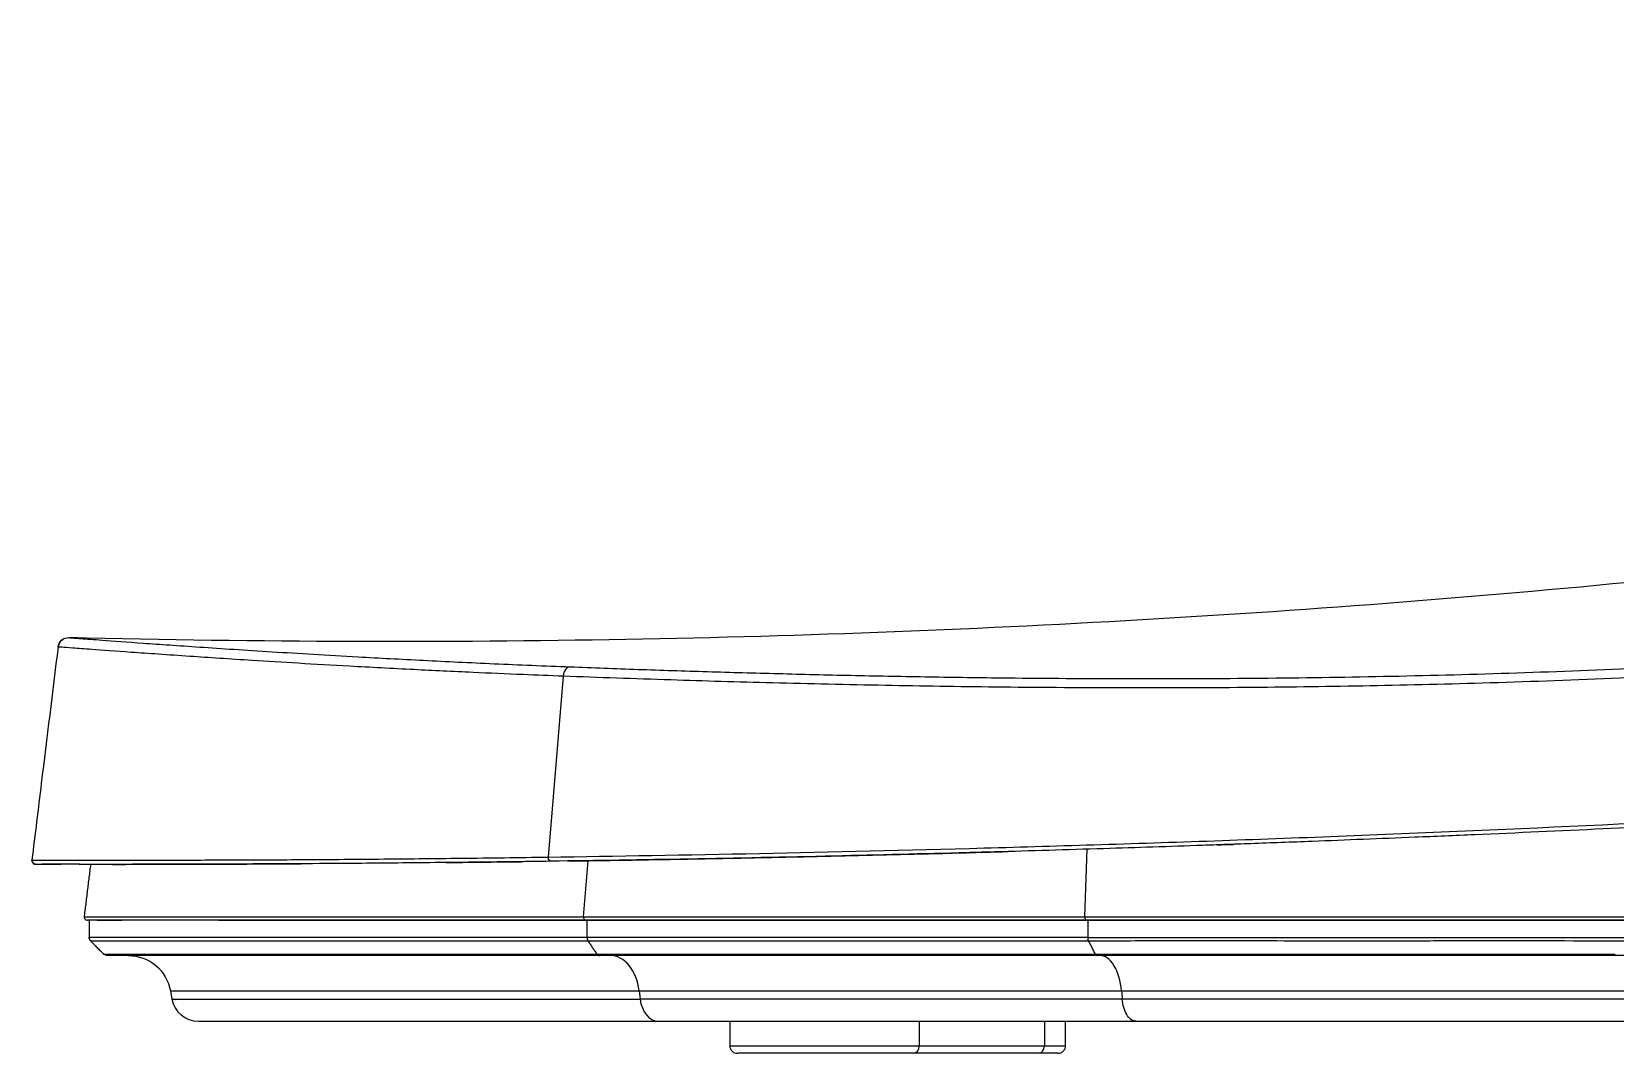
# Model space of a CAD drawing. Header units: millimetres. Extents: x 28 to 2425, y 8 to 1657.
# Drawn here: x 1603.5 to 1751.6, y 549 to 644.4 of the extents above; entities that cross this region are included whole.
import ezdxf

# ---------------------------------------------------------------- set-up
doc = ezdxf.new("R2010")
doc.units = ezdxf.units.MM
doc.layers.add('1LINE', color=7, linetype='CONTINUOUS')

msp = doc.modelspace()

# ---------------------------------------------------------------- linework, layer by layer
at = {"layer": '1LINE', "linetype": 'Continuous'}
for p, q in [((1653.18, 584.21), (1651.77, 567.31)), ((1701.98, 561.74), (1702.19, 568.05)), ((1603.5, 567.03), (1603.5, 567.03)), ((1611.07, 566.63), (1611.07, 566.63)), ((1655.09, 561.74), (1655.51, 566.97)), ((1608.86, 561.41), (1608.86, 559.81)), ((1655.41, 561.41), (1655.41, 559.81)), ((1609, 559.46), (1609, 559.46)), ((1610.21, 558.25), (1610.21, 558.25)), ((1610.21, 558.25), (1610.22, 558.25)), ((1616.46, 554.8), (1616.6, 554.04)), ((1616.46, 554.8), (1660.29, 554.8)), ((1616.6, 554.04), (1660.38, 554.04)), ((1660.29, 554.8), (1705.4, 554.8)), ((1660.29, 554.8), (1660.38, 554.04)), ((1705.47, 554.04), (1660.38, 554.04)), ((1705.4, 554.8), (1838.42, 554.8)), ((1838.43, 554.04), (1705.47, 554.04)), ((1619.06, 551.97), (1662.06, 551.97)), ((1662.06, 551.97), (1706.73, 551.97)), ((1686.48, 551.97), (1686.48, 549.67)), ((1698.18, 551.97), (1698.18, 549.67)), ((1706.73, 551.97), (1838.53, 551.97)), ((1686.48, 549.67), (1698.18, 549.67)), ((1697.62, 548.97), (1685.92, 548.97))]:
    msp.add_line(p, q, dxfattribs=at)
at = {"layer": '1LINE', "linetype": 'Continuous', "extrusion": (0, 0, -1)}
msp.add_arc((-1612.52, 554.11), 4, 90, 170, dxfattribs=at)
at = {"layer": '1LINE', "linetype": 'Continuous'}
msp.add_arc((1619.06, 554.47), 2.5, 190, 270, dxfattribs=at)
for centre, major_axis, ratio, start_param, end_param in [((1653.85, 584.09), (0.038, 0.999), 0.681278, 0.06271, 1.474504), ((1652.01, 567.27), (0.005, -0.35), 0.678076, 4.580764, 6.283185), ((1611.09, 3504.31), (2937.67, -0.02), 1, 4.70993, 4.710734), ((1655.29, 561.71), (0, -0.3), 0.681204, 4.609551, 6.283185), ((1657.6, 554.11), (0, 4), 0.682179, 4.886922, 6.29269), ((1662.06, 554.47), (0, -2.5), 0.682179, 4.886922, 6.283185), ((1685.92, 549.67), (0, 0.7), 0.798635, 3.141593, 4.712389), ((1697.62, 549.67), (0, 0.7), 0.798635, 3.141593, 4.712389)]:
    msp.add_ellipse(centre, major_axis=major_axis, ratio=ratio, start_param=start_param, end_param=end_param, dxfattribs=at)
for points, degree, knots in [([(1998.41, 644.45), (1966.99, 634.19), (1935.06, 625.27), (1886.85, 613.99), (1870.72, 610.57), (1838.3, 604.44), (1822, 601.71), (1789.53, 597.01), (1773.4, 595.03), (1741.28, 591.81), (1725.2, 590.53), (1692.51, 588.6), (1675.95, 587.95), (1642.16, 587.34), (1624.92, 587.38), (1606.97, 587.82)], 3, [0, 0, 0, 0, 0.25, 0.25, 0.375, 0.375, 0.5, 0.5, 0.625, 0.625, 0.75, 0.75, 0.875, 0.875, 1, 1, 1, 1]), ([(1653.85, 585.09), (1655.95, 585.01), (1660.14, 584.85), (1666.64, 584.64), (1673.27, 584.46), (1680.06, 584.29), (1686.99, 584.16), (1698.84, 583.99), (1716.06, 583.94), (1735.4, 584.27), (1751.28, 584.84), (1763.36, 585.44), (1775.59, 586.21), (1787.99, 587.17), (1800.54, 588.32), (1813.19, 589.68), (1825.86, 591.21), (1834.3, 592.39), (1838.52, 592.99)], 3, [0, 0, 0, 0, 0.041804, 0.083489, 0.125093, 0.166657, 0.208214, 0.2498, 0.375248, 0.500024, 0.562309, 0.624851, 0.686904, 0.749115, 0.812089, 0.874854, 0.937468, 1, 1, 1, 1]), ([(1838.61, 592.12), (1835.8, 591.72), (1830.17, 590.93), (1821.72, 589.84), (1813.25, 588.83), (1804.78, 587.91), (1796.3, 587.07), (1782.45, 585.83), (1763.17, 584.49), (1739.46, 583.47), (1716.04, 583.07), (1697.59, 583.12), (1683.06, 583.34), (1672.94, 583.57), (1662.86, 583.86), (1656.51, 584.09), (1653.18, 584.21)], 3, [0, 0, 0, 0, 0.041478, 0.083088, 0.124834, 0.166718, 0.208744, 0.250914, 0.373583, 0.499952, 0.618632, 0.750193, 0.810679, 0.874671, 0.934264, 1, 1, 1, 1]), ([(1605.95, 586.95), (1605.43, 582.7), (1604.9, 578.45), (1604.09, 571.81), (1603.8, 569.42), (1603.5, 567.03)], 3, [0, 0, 0, 0, 0.640292, 0.640292, 1, 1, 1, 1]), ([(1605.95, 586.95), (1605.98, 587.17), (1606.09, 587.41), (1606.48, 587.75), (1606.74, 587.83), (1606.97, 587.82)], 3, [0, 0, 0, 0, 0.5, 0.5, 1, 1, 1, 1]), ([(1653.18, 584.21), (1651.93, 584.26), (1649.03, 584.37), (1644.35, 584.58), (1638.85, 584.84), (1631.67, 585.22), (1624.51, 585.65), (1617.75, 586.1), (1612.66, 586.45), (1609.23, 586.7), (1607.24, 586.84), (1606.22, 586.92), (1606.05, 586.94), (1605.99, 586.94)], 3, [0, 0, 0, 0, 0.043144, 0.099731, 0.169752, 0.253197, 0.396432, 0.507099, 0.637764, 0.759686, 0.845242, 0.930292, 1, 1, 1, 1]), ([(1606.97, 587.82), (1606.99, 587.82), (1607.04, 587.82), (1607.43, 587.78), (1608.06, 587.74), (1608.93, 587.67), (1610.61, 587.55), (1613.68, 587.32), (1618.99, 586.95), (1625.72, 586.51), (1632.92, 586.08), (1640.04, 585.7), (1646.63, 585.38), (1651.44, 585.18), (1653.85, 585.09)], 3, [0, 0, 0, 0, 0.050442, 0.10073, 0.150943, 0.201157, 0.251448, 0.37621, 0.500338, 0.625769, 0.750527, 0.834013, 0.917055, 1, 1, 1, 1]), ([(1651.77, 567.31), (1664.52, 567.49), (1678.12, 567.76), (1699.75, 568.36), (1707.17, 568.59), (1722.43, 569.13), (1730.3, 569.44), (1754.29, 570.48), (1770.64, 571.32), (1795.7, 572.83), (1804.15, 573.37), (1821.21, 574.54), (1829.85, 575.17), (1838.5, 575.84)], 3, [0, 0, 0, 0, 0.25, 0.25, 0.375, 0.375, 0.5, 0.5, 0.75, 0.75, 0.875, 0.875, 1, 1, 1, 1]), ([(1787.62, 571.94), (1787.56, 571.94), (1779.14, 571.43), (1762.51, 570.5), (1744.46, 569.65), (1734.7, 569.23), (1732.83, 569.16)], 3, [0, 0, 0, 0, 0.002956, 0.448624, 0.894287, 1, 1, 1, 1]), ([(1603.5, 567.03), (1603.53, 567.03), (1603.58, 567.03), (1603.98, 567.03), (1604.62, 567.03), (1605.51, 567.03), (1606.66, 567.03), (1608.05, 567.03), (1609.69, 567.03), (1611.58, 567.03), (1613.7, 567.03), (1616.98, 567.03), (1621.76, 567.04), (1628.43, 567.07), (1635.73, 567.12), (1643.45, 567.2), (1649.04, 567.27), (1651.77, 567.31)], 3, [0, 0, 0, 0, 0.049305, 0.099348, 0.149391, 0.199433, 0.249476, 0.299518, 0.349561, 0.399604, 0.449646, 0.499689, 0.607744, 0.711804, 0.811867, 0.907933, 1, 1, 1, 1]), ([(1691.02, 567.72), (1686.79, 567.61), (1677.92, 567.38), (1664.82, 567.11), (1656.28, 566.98), (1652.01, 566.92)], 3, [0, 0, 0, 0, 0.305883, 0.652566, 1, 1, 1, 1]), ([(1653.62, 566.94), (1655.72, 566.97), (1659.93, 567.04), (1666.45, 567.15), (1673.1, 567.29), (1679.92, 567.44), (1686.89, 567.61), (1691.88, 567.74), (1694.54, 567.82), (1694.8, 567.83)], 3, [0, 0, 0, 0, 0.164032, 0.327743, 0.491279, 0.654786, 0.818408, 0.982292, 1, 1, 1, 1]), ([(1693.53, 567.79), (1693.27, 567.78), (1692.43, 567.76), (1691.59, 567.74), (1691.02, 567.72)], 3, [0, 0, 0, 0, 0.314896, 1, 1, 1, 1]), ([(1713, 568.4), (1709.88, 568.29), (1703.31, 568.08), (1696.88, 567.88), (1693.53, 567.79)], 3, [0, 0, 0, 0, 0.471276, 1, 1, 1, 1]), ([(1717.5, 568.56), (1716.66, 568.53), (1715.15, 568.48), (1713.66, 568.42), (1713, 568.4)], 3, [0, 0, 0, 0, 0.560056, 1, 1, 1, 1]), ([(1603.5, 567.03), (1603.5, 567.02), (1603.5, 567), (1603.5, 566.94), (1603.52, 566.88), (1603.55, 566.82), (1603.66, 566.66), (1603.71, 566.69), (1603.77, 566.65), (1603.86, 566.65), (1603.95, 566.65), (1604.08, 566.65), (1604.27, 566.65), (1604.46, 566.64), (1604.59, 566.64)], 3, [0, 0, 0, 0, 0.002679, 0.005444, 0.011532, 0.018841, 0.027738, 0.099947, 0.171313, 0.288414, 0.469395, 0.621138, 0.784769, 1, 1, 1, 1]), ([(1603.85, 566.64), (1603.87, 566.64), (1603.92, 566.64), (1604.19, 566.64), (1604.39, 566.64), (1604.44, 566.64)], 3, [0, 0, 0, 0, 0.441554, 0.881991, 1, 1, 1, 1]), ([(1610.99, 566.63), (1609.84, 566.63), (1607.77, 566.63), (1605.64, 566.64), (1604.73, 566.64), (1604.44, 566.64)], 3, [0, 0, 0, 0, 0.343397, 0.697181, 1, 1, 1, 1]), ([(1606.38, 566.64), (1606.34, 566.64), (1606.25, 566.64), (1606.23, 566.64), (1606.21, 566.64)], 3, [0, 0, 0, 0, 0.322035, 1, 1, 1, 1]), ([(1620.87, 566.65), (1619.28, 566.64), (1615.63, 566.64), (1612.59, 566.63), (1611.02, 566.63), (1610.99, 566.63)], 3, [0, 0, 0, 0, 0.40077, 0.987134, 1, 1, 1, 1]), ([(1611.04, 566.63), (1611.06, 566.63), (1613.01, 566.63), (1616.39, 566.64), (1621.79, 566.65), (1625.18, 566.67), (1627.57, 566.68), (1628.69, 566.69)], 3, [0, 0, 0, 0, 0.004394, 0.516002, 0.686675, 0.857818, 1, 1, 1, 1]), ([(1626.76, 566.67), (1625.57, 566.67), (1623.55, 566.66), (1621.66, 566.65), (1620.87, 566.65)], 3, [0, 0, 0, 0, 0.565881, 1, 1, 1, 1]), ([(1649.46, 566.88), (1648.82, 566.88), (1646.7, 566.85), (1643.25, 566.81), (1639.16, 566.77), (1635.27, 566.73), (1631.07, 566.7), (1628.3, 566.68), (1626.76, 566.67)], 3, [0, 0, 0, 0, 0.074219, 0.245208, 0.41607, 0.5871, 0.758591, 1, 1, 1, 1]), ([(1642.24, 566.8), (1643.6, 566.81), (1645.9, 566.84), (1648.31, 566.87), (1649.27, 566.88)], 3, [0, 0, 0, 0, 0.604692, 1, 1, 1, 1]), ([(1608.39, 561.74), (1608.39, 561.7), (1608.39, 561.64), (1608.43, 561.56), (1608.47, 561.5), (1608.52, 561.46), (1608.59, 561.42), (1608.65, 561.41), (1608.69, 561.41)], 3, [0, 0, 0, 0, 0.239523, 0.368386, 0.500033, 0.631676, 0.760526, 1, 1, 1, 1]), ([(1608.39, 561.74), (1608.41, 561.74), (1608.44, 561.74), (1608.78, 561.74), (1609.36, 561.74), (1610.23, 561.74), (1611.8, 561.74), (1614.82, 561.74), (1620.53, 561.74), (1627.68, 561.73), (1635.05, 561.74), (1641.45, 561.74), (1648.07, 561.74), (1652.78, 561.74), (1655.09, 561.74)], 3, [0, 0, 0, 0, 0.047276, 0.095728, 0.145426, 0.196448, 0.248885, 0.360343, 0.499154, 0.655938, 0.748411, 0.835748, 0.919517, 1, 1, 1, 1]), ([(1655.29, 561.41), (1647.94, 561.41), (1641.39, 561.41), (1632.76, 561.41), (1630.08, 561.41), (1625.13, 561.41), (1622.86, 561.41), (1616.85, 561.41), (1613.8, 561.41), (1610.71, 561.41), (1609.93, 561.41), (1608.94, 561.41), (1608.7, 561.41), (1608.69, 561.41)], 3, [0, 0, 0, 0, 0.25171, 0.25171, 0.377565, 0.377565, 0.503419, 0.503419, 0.755129, 0.755129, 0.880984, 0.880984, 1, 1, 1, 1]), ([(1609.6, 561.41), (1609.62, 561.41), (1609.63, 561.41), (1609.73, 561.41), (1609.81, 561.41), (1609.99, 561.41), (1610.08, 561.41), (1610.28, 561.41), (1610.38, 561.41), (1610.6, 561.41), (1610.71, 561.41), (1610.9, 561.41), (1610.96, 561.41), (1611.15, 561.41), (1611.3, 561.41), (1611.59, 561.41), (1611.74, 561.41), (1611.9, 561.41)], 3, [0, 0, 0, 0, 0.036229, 0.036229, 0.181154, 0.181154, 0.326079, 0.326079, 0.471004, 0.471004, 0.615928, 0.615928, 0.688388, 0.688388, 0.844173, 0.844173, 1, 1, 1, 1]), ([(1620.94, 561.41), (1624.99, 561.41), (1629.91, 561.41), (1641.41, 561.41), (1648.04, 561.41), (1655.41, 561.41)], 3, [0, 0, 0, 0, 0.5, 0.5, 1, 1, 1, 1]), ([(1702.14, 561.41), (1689.63, 561.41), (1677.87, 561.41), (1666.15, 561.41), (1655.29, 561.41)], 2, [0, 0, 0, 0.5, 0.5, 1, 1, 1]), ([(1702.14, 561.41), (1702.13, 561.41), (1702.13, 561.41), (1702.11, 561.41), (1702.1, 561.41), (1702.07, 561.43), (1702.05, 561.45), (1702.03, 561.49), (1702.01, 561.51), (1702, 561.57), (1701.99, 561.6), (1701.98, 561.67), (1701.98, 561.7), (1701.98, 561.74)], 3, [0, 0, 0, 0, 0.036177, 0.036177, 0.194263, 0.194263, 0.395725, 0.395725, 0.597157, 0.597157, 0.798578, 0.798578, 1, 1, 1, 1]), ([(1701.98, 561.74), (1712.38, 561.74), (1723.14, 561.74), (1745.17, 561.74), (1756.44, 561.74), (1779.51, 561.74), (1791.2, 561.74), (1814.85, 561.74), (1826.83, 561.74), (1838.84, 561.74)], 3, [0, 0, 0, 0, 0.25, 0.25, 0.5, 0.5, 0.75, 0.75, 1, 1, 1, 1]), ([(1838.85, 561.41), (1826.86, 561.41), (1814.89, 561.41), (1791.27, 561.41), (1779.59, 561.41), (1756.54, 561.41), (1745.28, 561.41), (1723.28, 561.41), (1712.53, 561.41), (1702.14, 561.41)], 3, [0, 0, 0, 0, 0.25, 0.25, 0.5, 0.5, 0.75, 0.75, 1, 1, 1, 1]), ([(1608.86, 559.81), (1608.86, 559.81), (1609.89, 559.81), (1613.95, 559.81), (1617.04, 559.81), (1625.12, 559.82), (1630.07, 559.82), (1641.53, 559.82), (1648.09, 559.82), (1655.41, 559.82)], 3, [0, 0, 0, 0, 0.246831, 0.246831, 0.497887, 0.497887, 0.748944, 0.748944, 1, 1, 1, 1]), ([(1608.88, 559.66), (1608.88, 559.68), (1608.87, 559.69), (1608.86, 559.74), (1608.86, 559.76), (1608.86, 559.79)], 3, [0, 0, 0, 0, 0.383703, 0.383703, 1, 1, 1, 1]), ([(1702.24, 559.8), (1723.08, 559.8), (1744.98, 559.8), (1779.43, 559.8), (1791.22, 559.8), (1814.9, 559.8), (1826.84, 559.8), (1838.87, 559.8)], 3, [0, 0, 0, 0, 0.5, 0.5, 0.75, 0.75, 1, 1, 1, 1]), ([(1608.98, 559.48), (1608.97, 559.49), (1608.97, 559.5), (1608.95, 559.53), (1608.94, 559.54), (1608.92, 559.57), (1608.92, 559.58), (1608.91, 559.59)], 3, [0, 0, 0, 0, 0.31779, 0.31779, 0.66946, 0.66946, 1, 1, 1, 1]), ([(1655.51, 559.46), (1651.88, 559.46), (1648.37, 559.46), (1641.81, 559.46), (1638.72, 559.46), (1630.06, 559.46), (1625.1, 559.46), (1617.15, 559.46), (1614.07, 559.46), (1609.96, 559.46), (1608.97, 559.46), (1609, 559.46)], 3, [0, 0, 0, 0, 0.125, 0.125, 0.25, 0.25, 0.5, 0.5, 0.75, 0.75, 1, 1, 1, 1]), ([(1702.31, 559.45), (1699.97, 559.45), (1694.86, 559.46), (1686.75, 559.46), (1676.07, 559.46), (1665.47, 559.46), (1658.19, 559.46), (1655.51, 559.46)], 3, [0, 0, 0, 0, 0.141088, 0.307759, 0.50001, 0.815904, 1, 1, 1, 1]), ([(1838.88, 559.45), (1836.98, 559.45), (1830.45, 559.46), (1816.62, 559.46), (1794.78, 559.46), (1773.11, 559.46), (1754.38, 559.46), (1743.48, 559.47), (1735.27, 559.47), (1727.76, 559.45), (1719.08, 559.47), (1709.99, 559.48), (1704.64, 559.46), (1702.31, 559.45)], 3, [0, 0, 0, 0, 0.039683, 0.136453, 0.289884, 0.500306, 0.600491, 0.700436, 0.74325, 0.786024, 0.871538, 0.944075, 1, 1, 1, 1]), ([(1610.21, 558.25), (1610.27, 558.25), (1611.36, 558.25), (1615.76, 558.25), (1619.12, 558.25), (1627.77, 558.25), (1633.19, 558.25), (1642.58, 558.25), (1645.94, 558.25), (1651.4, 558.25), (1653.41, 558.25), (1655.45, 558.25)], 3, [0, 0, 0, 0, 0.256999, 0.256999, 0.525163, 0.525163, 0.793326, 0.793326, 0.927408, 0.927408, 1, 1, 1, 1]), ([(1656.57, 558.11), (1634.4, 558.11), (1622.59, 558.11), (1610.46, 558.11), (1610.56, 558.11)], 2, [0, 0, 0, 0.5, 0.5, 1, 1, 1]), ([(1702.92, 558.25), (1712.25, 558.25), (1721.77, 558.25), (1732.71, 558.25), (1733.81, 558.25), (1734.92, 558.25)], 3, [0, 0, 0, 0, 0.89911, 0.89911, 1, 1, 1, 1]), ([(1838.97, 558.11), (1827.06, 558.11), (1815.23, 558.11), (1791.83, 558.11), (1780.23, 558.11), (1757.31, 558.11), (1746.07, 558.11), (1724.11, 558.11), (1713.47, 558.11), (1703.1, 558.11)], 3, [0, 0, 0, 0, 0.25, 0.25, 0.5, 0.5, 0.75, 0.75, 1, 1, 1, 1]), ([(1705.4, 554.8), (1705.31, 555.73), (1705.06, 556.57), (1704.32, 557.77), (1703.85, 558.11), (1703.37, 558.11)], 3, [0, 0, 0, 0, 0.5, 0.5, 1, 1, 1, 1]), ([(1706.73, 551.97), (1706.72, 551.97), (1706.72, 551.97), (1706.55, 551.98), (1706.39, 552.04), (1706.12, 552.26), (1705.99, 552.41), (1705.78, 552.78), (1705.68, 553), (1705.54, 553.49), (1705.49, 553.76), (1705.47, 554.04)], 3, [0, 0, 0, 0, 0.014776, 0.014776, 0.275581, 0.275581, 0.517071, 0.517071, 0.758535, 0.758535, 1, 1, 1, 1]), ([(1668.76, 549.67), (1668.77, 549.58), (1668.8, 549.4), (1668.96, 549.16), (1669.21, 549), (1669.39, 548.97), (1669.48, 548.97)], 3, [0, 0, 0, 0, 0.243404, 0.501976, 0.759551, 1, 1, 1, 1]), ([(1668.76, 549.67), (1668.77, 549.67), (1668.8, 549.67), (1669.22, 549.67), (1670.62, 549.67), (1674.76, 549.67), (1677.44, 549.67), (1682.53, 549.67), (1684.92, 549.67), (1686.48, 549.67)], 3, [0, 0, 0, 0, 0.05479, 0.05479, 0.36986, 0.36986, 0.68493, 0.68493, 1, 1, 1, 1]), ([(1699.44, 548.97), (1699.54, 548.97), (1699.72, 549), (1699.97, 549.16), (1700.13, 549.4), (1700.16, 549.58), (1700.16, 549.67)], 3, [0, 0, 0, 0, 0.240454, 0.49803, 0.756597, 1, 1, 1, 1]), ([(1699.44, 548.97), (1699.54, 548.97), (1699.72, 549), (1699.97, 549.16), (1700.13, 549.4), (1700.16, 549.58), (1700.16, 549.67)], 3, [0, 0, 0, 0, 0.240454, 0.49803, 0.756597, 1, 1, 1, 1]), ([(1685.92, 548.97), (1684.47, 548.97), (1682.25, 548.97), (1677.53, 548.97), (1675.02, 548.97), (1671.21, 548.97), (1669.89, 548.97), (1669.47, 548.97), (1669.45, 548.97), (1669.48, 548.97)], 3, [0, 0, 0, 0, 0.307538, 0.307538, 0.615077, 0.615077, 0.922615, 0.922615, 1, 1, 1, 1])]:
    msp.add_open_spline(points, degree=degree, knots=knots, dxfattribs=at)
for points, degree in [([(1605.99, 586.94), (1605.97, 586.94), (1605.96, 586.94), (1605.95, 586.95)], 3), ([(1606.44, 587.65), (1605.99, 587.43), (1605.99, 586.94)], 2), ([(1606.13, 587.41), (1605.99, 587.22), (1605.99, 586.94)], 2), ([(1606.44, 587.65), (1606.29, 587.57), (1606.19, 587.47)], 2), ([(1723.22, 568.77), (1721.3, 568.7), (1719.4, 568.63), (1717.5, 568.56)], 3), ([(1732.83, 569.16), (1729.6, 569.02), (1726.4, 568.9), (1723.22, 568.77)], 3), ([(1714.35, 568.45), (1714.86, 568.47), (1715.36, 568.48), (1715.86, 568.5)], 3), ([(1603.85, 566.64), (1603.68, 566.64), (1603.48, 566.86), (1603.5, 567.03)], 3), ([(1608.96, 566.63), (1608.57, 566.63), (1608.22, 566.63), (1607.91, 566.63)], 3), ([(1608.99, 566.63), (1608.38, 561.67)], 1), ([(1651.15, 566.91), (1650.58, 566.9), (1650.02, 566.89), (1649.46, 566.88)], 3), ([(1652.01, 566.92), (1651.72, 566.91), (1651.43, 566.91), (1651.15, 566.91)], 3), ([(1609.36, 561.41), (1609.02, 561.41), (1608.86, 561.41), (1608.86, 561.41)], 3), ([(1655.09, 561.74), (1669.56, 561.74), (1685.25, 561.74), (1701.98, 561.74)], 3), ([(1655.41, 561.41), (1669.85, 561.41), (1685.53, 561.41), (1702.24, 561.41)], 3), ([(1701.98, 561.74), (1701.98, 561.74), (1701.98, 561.74), (1701.98, 561.74)], 3), ([(1702.24, 561.41), (1702.24, 559.8)], 1), ([(1702.24, 561.41), (1723.02, 561.41), (1744.91, 561.41), (1767.95, 561.41)], 3), ([(1608.86, 559.82), (1608.84, 559.69), (1608.91, 559.6)], 2), ([(1608.86, 559.79), (1608.86, 559.8), (1608.86, 559.81), (1608.86, 559.81)], 3), ([(1655.41, 559.82), (1669.86, 559.82), (1685.53, 559.82), (1702.24, 559.82)], 3), ([(1702.24, 559.8), (1702.24, 559.67), (1702.27, 559.54), (1702.31, 559.45)], 3), ([(1608.91, 559.6), (1609, 559.46)], 1), ([(1608.99, 559.47), (1610.22, 558.24)], 1), ([(1655.51, 559.46), (1656.33, 558.25)], 1), ([(1702.31, 559.45), (1702.52, 559.05), (1702.72, 558.65), (1702.92, 558.25)], 3), ([(1610.56, 558.11), (1610.44, 558.11), (1610.3, 558.16), (1610.21, 558.25)], 3), ([(1655.45, 558.25), (1655.75, 558.25), (1656.04, 558.25), (1656.33, 558.25)], 3), ([(1656.33, 558.25), (1661.12, 558.25), (1666.05, 558.25), (1671.11, 558.25)], 3), ([(1703.1, 558.11), (1686.52, 558.11), (1670.92, 558.11), (1656.57, 558.11)], 3), ([(1671.11, 558.25), (1681.22, 558.25), (1691.86, 558.25), (1702.92, 558.25)], 3), ([(1702.92, 558.25), (1702.97, 558.16), (1703.04, 558.11), (1703.1, 558.11)], 3), ([(1734.92, 558.25), (1740.41, 558.25), (1745.96, 558.25), (1751.57, 558.25)], 3), ([(1705.4, 554.8), (1705.42, 554.55), (1705.44, 554.29), (1705.47, 554.04)], 3), ([(1668.76, 551.97), (1668.76, 549.67)], 1), ([(1700.16, 549.67), (1700.16, 551.97)], 1), ([(1698.18, 549.67), (1699.47, 549.67), (1700.16, 549.67), (1700.16, 549.67)], 3), ([(1699.44, 548.97), (1699.34, 548.97), (1698.71, 548.97), (1697.62, 548.97)], 3)]:
    msp.add_open_spline(points, degree=degree, dxfattribs=at)
for points, weights in [([(1655.41, 559.81), (1655.41, 559.61), (1655.51, 559.46)], [1, 0.924287137682, 0.99918945467]), ([(1656.33, 558.25), (1656.43, 558.11), (1656.57, 558.11)], [0.99924656245, 0.924258124104, 1])]:
    msp.add_rational_spline(points, weights, degree=2, dxfattribs=at)

doc.saveas('drawing.dxf')
